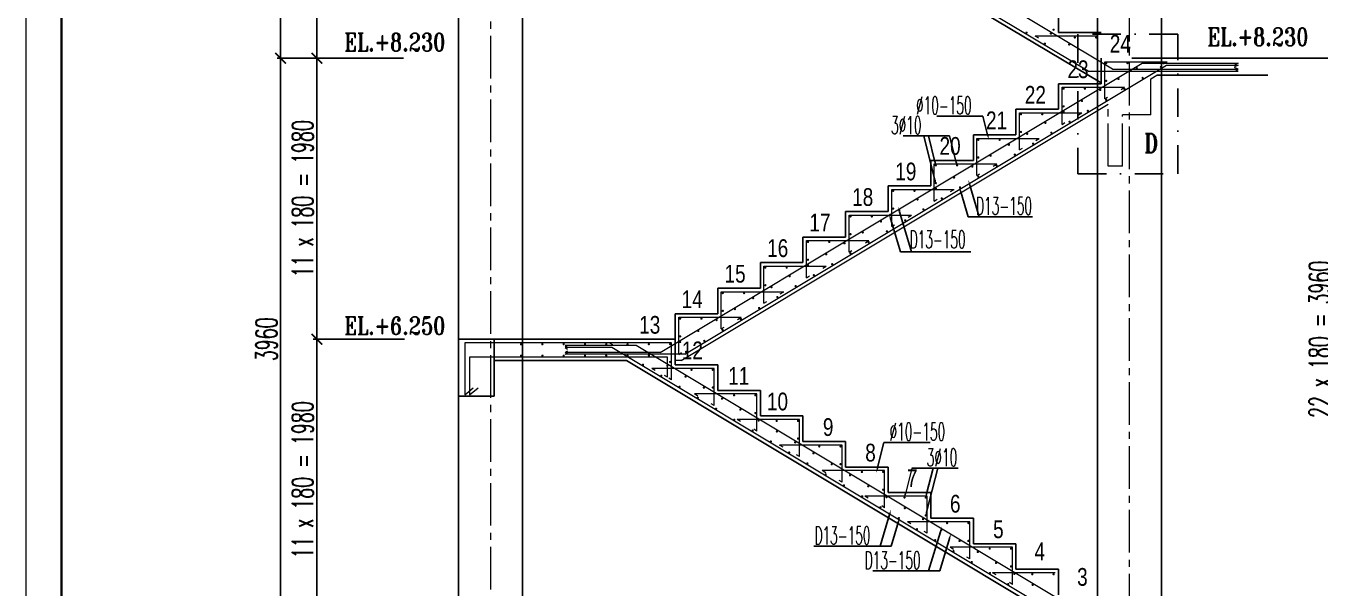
# Model space of a CAD drawing. Header units: inches. Extents: x 266054 to 836293, y -258454 to -102650.
# Drawn here: x 534752 to 552980, y -236479 to -228559 of the extents above; entities that cross this region are included whole.
import ezdxf
from ezdxf.enums import TextEntityAlignment as Align

# ---------------------------------------------------------------- set-up
doc = ezdxf.new("R2010")
doc.units = ezdxf.units.IN
doc.header["$LTSCALE"] = 800
doc.header["$MEASUREMENT"] = 0
for name, pattern in [('ACAD_ISO03W100', [30, 12, -18]), ('CENTER2', [1.125, 0.75, -0.125, 0.125, -0.125]), ('DASHDOT', [1, 0.5, -0.25, 0, -0.25])]:
    doc.linetypes.add(name, pattern=pattern)
for name, color, linetype, lineweight in [('A_lantai', 10, 'Continuous', 5), ('arsir', 8, 'Continuous', 0), ('AS', 8, 'CENTER2', 5), ('DM', 8, 'Continuous', 5), ('GRS KOP', 1, 'Continuous', 35), ('hacht', 8, 'Continuous', 5), ('kop', 7, 'Continuous', 20), ('teks', 4, 'Continuous', 9), ('TX1', 7, 'Continuous', 0)]:
    doc.layers.add(name, color=color, linetype=linetype, lineweight=lineweight)
for name, color, linetype in [('HAT', 8, 'Continuous'), ('LOGO', 7, 'Continuous'), ('LT', 5, 'Continuous'), ('POT', 15, 'DASHDOT'), ('tangga', 55, 'Continuous'), ('TEXT', 4, 'Continuous')]:
    doc.layers.add(name, color=color, linetype=linetype)
doc.styles.add('BARU', font='arial.ttf')
doc.styles.add('century', font='GOTHIC.TTF')
doc.styles.add('DICK STYLE 100', font='romans.shx', dxfattribs={"width": 0.6, "height": 300})
doc.styles.add('ROMAND', font='romant.shx', dxfattribs={"width": 0.75, "height": 300})
doc.styles.add('ROMANS', font='romans.shx', dxfattribs={"width": 0.8, "height": 0.25})
doc.styles.get("Standard").update_dxf_attribs({"font": 'romans.shx'})
doc.dimstyles.new('50', dxfattribs={"dimtxt": 200, "dimasz": 150, "dimexe": 50, "dimexo": 50, "dimgap": 50, "dimtad": 1, "dimdec": 0, "dimlfac": 0.5, "dimrnd": 1, "dimtxsty": 'DICK STYLE 100', "dimblk": 'ARCHTICK', "dimcen": 100, "dimdle": 50, "dimclrd": 18, "dimclre": 18, "dimclrt": 7, "dimadec": 0, "dimazin": 2, "dimtfac": 1, "dimtdec": 0, "dimtix": 1, "dimtmove": 0, "dimatfit": 3, "dimfxl": 0, "dimarcsym": 0})

# ---------------------------------------------------------------- blocks, each defined once
blk = doc.blocks.new('_ArchTick')
at = {"layer": 'LOGO', "color": 0, "const_width": 0.15}
blk.add_lwpolyline([(-0.5, -0.5), (0.5, 0.5)], dxfattribs=at)
blk = doc.blocks.new('*D620')
at = {"layer": 'arsir', "color": 18, "lineweight": -2}
for p, q in [((540071, -229014), (538800, -229014)), ((538850, -233024), (538850, -228964)), ((540086, -232974), (538800, -232974))]:
    blk.add_line(p, q, dxfattribs=at)
at = {"layer": 'Defpoints', "color": 0}
for p in [(538850, -229014), (540121, -229014), (540136, -232974)]:
    blk.add_point(p, dxfattribs=at)
at = {"layer": 'arsir', "color": 18, "lineweight": -2, "xscale": 150, "yscale": 150, "zscale": 150}
for p, rotation in [((538850, -229014), 90), ((538850, -232974), 270)]:
    blk.add_blockref('_ArchTick', p, dxfattribs=dict(at, rotation=rotation))
at = {"layer": 'arsir', "color": 7, "insert": (538650, -230994), "char_height": 300, "attachment_point": 5, "rotation": 90, "style": 'DICK STYLE 100'}
blk.add_mtext('11 x 180 = 1980', dxfattribs=at)
blk = doc.blocks.new('*D621')
at = {"layer": 'arsir', "color": 18, "lineweight": -2}
for p, q in [((539148, -229014), (538289, -229014)), ((538339, -236984), (538339, -228964)), ((539148, -236934), (538289, -236934))]:
    blk.add_line(p, q, dxfattribs=at)
at = {"layer": 'Defpoints', "color": 0}
for p in [(538339, -229014), (539198, -229014), (539198, -236934)]:
    blk.add_point(p, dxfattribs=at)
at = {"layer": 'arsir', "color": 18, "lineweight": -2, "xscale": 150, "yscale": 150, "zscale": 150}
for p, rotation in [((538339, -229014), 90), ((538339, -236934), 270)]:
    blk.add_blockref('_ArchTick', p, dxfattribs=dict(at, rotation=rotation))
at = {"layer": 'arsir', "color": 7, "insert": (538139, -232974), "char_height": 300, "attachment_point": 5, "rotation": 90, "style": 'DICK STYLE 100'}
blk.add_mtext('3960', dxfattribs=at)
blk = doc.blocks.new('*D622')
at = {"layer": 'arsir', "color": 18, "lineweight": -2}
for p, q in [((538850, -232924), (538850, -236984)), ((540086, -232974), (538800, -232974)), ((540071, -236934), (538800, -236934))]:
    blk.add_line(p, q, dxfattribs=at)
at = {"layer": 'Defpoints', "color": 0}
for p in [(540136, -232974), (538850, -236934), (540121, -236934)]:
    blk.add_point(p, dxfattribs=at)
at = {"layer": 'arsir', "color": 18, "lineweight": -2, "xscale": 150, "yscale": 150, "zscale": 150}
for p, rotation in [((538850, -232974), 90), ((538850, -236934), 270)]:
    blk.add_blockref('_ArchTick', p, dxfattribs=dict(at, rotation=rotation))
at = {"layer": 'arsir', "color": 7, "insert": (538650, -234954), "char_height": 300, "attachment_point": 5, "rotation": 90, "style": 'DICK STYLE 100'}
blk.add_mtext('11 x 180 = 1980', dxfattribs=at)
blk = doc.blocks.new('*D623')
at = {"layer": 'arsir', "color": 18, "lineweight": -2}
for p, q in [((551287, -229014), (553225, -229014)), ((553175, -236984), (553175, -228964)), ((551113, -236934), (553225, -236934))]:
    blk.add_line(p, q, dxfattribs=at)
at = {"layer": 'Defpoints', "color": 0}
for p in [(551237, -229014), (553175, -229014), (551063, -236934)]:
    blk.add_point(p, dxfattribs=at)
at = {"layer": 'arsir', "color": 18, "lineweight": -2, "xscale": 150, "yscale": 150, "zscale": 150}
for p, rotation in [((553175, -229014), 90), ((553175, -236934), 270)]:
    blk.add_blockref('_ArchTick', p, dxfattribs=dict(at, rotation=rotation))
at = {"layer": 'arsir', "color": 7, "insert": (552975, -232974), "char_height": 300, "attachment_point": 5, "rotation": 90, "style": 'DICK STYLE 100'}
blk.add_mtext('22 x 180 = 3960', dxfattribs=at)
blk = doc.blocks.new('*D522')
at = {"layer": 'arsir', "color": 18, "lineweight": -2}
for p, q in [((539148, -221094), (538289, -221094)), ((538339, -229064), (538339, -221044)), ((539148, -229014), (538289, -229014))]:
    blk.add_line(p, q, dxfattribs=at)
at = {"layer": 'Defpoints', "color": 0}
for p in [(538339, -221094), (539198, -221094), (539198, -229014)]:
    blk.add_point(p, dxfattribs=at)
at = {"layer": 'arsir', "color": 18, "lineweight": -2, "xscale": 150, "yscale": 150, "zscale": 150}
for p, rotation in [((538339, -221094), 90), ((538339, -229014), 270)]:
    blk.add_blockref('_ArchTick', p, dxfattribs=dict(at, rotation=rotation))
at = {"layer": 'arsir', "color": 7, "insert": (538139, -225054), "char_height": 300, "attachment_point": 5, "rotation": 90, "style": 'DICK STYLE 100'}
blk.add_mtext('3960', dxfattribs=at)
blk = doc.blocks.new('*D523')
at = {"layer": 'arsir', "color": 18, "lineweight": -2}
for p, q in [((540086, -225054), (538800, -225054)), ((538850, -225004), (538850, -229064)), ((540071, -229014), (538800, -229014))]:
    blk.add_line(p, q, dxfattribs=at)
at = {"layer": 'Defpoints', "color": 0}
for p in [(540136, -225054), (538850, -229014), (540121, -229014)]:
    blk.add_point(p, dxfattribs=at)
at = {"layer": 'arsir', "color": 18, "lineweight": -2, "xscale": 150, "yscale": 150, "zscale": 150}
for p, rotation in [((538850, -225054), 90), ((538850, -229014), 270)]:
    blk.add_blockref('_ArchTick', p, dxfattribs=dict(at, rotation=rotation))
at = {"layer": 'arsir', "color": 7, "insert": (538650, -227034), "char_height": 300, "attachment_point": 5, "rotation": 90, "style": 'DICK STYLE 100'}
blk.add_mtext('11 x 180 = 1980', dxfattribs=at)
blk = doc.blocks.new('*D524')
at = {"layer": 'arsir', "color": 18, "lineweight": -2}
for p, q in [((551287, -221094), (553225, -221094)), ((553175, -229064), (553175, -221044)), ((551113, -229014), (553225, -229014))]:
    blk.add_line(p, q, dxfattribs=at)
at = {"layer": 'Defpoints', "color": 0}
for p in [(551237, -221094), (553175, -221094), (551063, -229014)]:
    blk.add_point(p, dxfattribs=at)
at = {"layer": 'arsir', "color": 18, "lineweight": -2, "xscale": 150, "yscale": 150, "zscale": 150}
for p, rotation in [((553175, -221094), 90), ((553175, -229014), 270)]:
    blk.add_blockref('_ArchTick', p, dxfattribs=dict(at, rotation=rotation))
at = {"layer": 'arsir', "color": 7, "insert": (552975, -225054), "char_height": 300, "attachment_point": 5, "rotation": 90, "style": 'DICK STYLE 100'}
blk.add_mtext('22 x 180 = 3960', dxfattribs=at)
blk = doc.blocks.new('kop')
at = {"layer": 'GRS KOP'}
blk.add_lwpolyline([(1, 54), (83, 54), (83, 1), (1, 1)], close=True, dxfattribs=at)
at = {"layer": 'kop', "color": 7}
blk.add_line((0, 0), (84, 0), dxfattribs=at)
at = {"layer": 'kop', "style": 'BARU', "flags": 4}
for p, height in [((73.8, 5.4), 0.35), ((80.303, 5.382), 0.25), ((73.8, 4.9), 0.35), ((80.303, 4.882), 0.25), ((73.8, 4.4), 0.35), ((80.303, 4.382), 0.25)]:
    blk.add_attdef('-', p, '', height=height, dxfattribs=at)
at = {"layer": 'kop', "flags": 4}
for tag, p in [('AR-00', (78.057, 2.648)), ('00', (81.238, 2.647))]:
    blk.add_attdef(tag, text='', height=0.35, dxfattribs=at).set_placement(p, align=Align.MIDDLE)

msp = doc.modelspace()

# ---------------------------------------------------------------- linework, layer by layer
at = {"layer": 'A_lantai'}
for p, q in [((549713, -229195.4), (543003.2, -225169.5)), ((550057.5, -229168.8), (543347.7, -225143)), ((549846.5, -228703.9), (548968.2, -228703.9)), ((549016.3, -228733.1), (548968.2, -228703.9)), ((543686.3, -233158.3), (550472.7, -229086.5)), ((544030.8, -233184.9), (550817.2, -229113.1)), ((549946.5, -229586.2), (549946.5, -229063.9)), ((549946.5, -229063.9), (550824.8, -229063.9)), ((550472.7, -229086.5), (551825.8, -229086.5)), ((550776.7, -229093.1), (550824.8, -229063.9)), ((550817.2, -229113.1), (551825.8, -229113.1)), ((551825.8, -229086.5), (551774.4, -229110.7)), ((551825.8, -229113.1), (551774.4, -229137.2)), ((549713, -229195.4), (551825.8, -229195.4)), ((550057.5, -229168.8), (551825.8, -229168.8)), ((551825.8, -229168.8), (551774.4, -229144.7)), ((551825.8, -229195.4), (551774.4, -229171.2)), ((549346.5, -229946.2), (549346.5, -229423.9)), ((549346.5, -229423.9), (550224.8, -229423.9)), ((550176.7, -229453.1), (550224.8, -229423.9)), ((549946.5, -229586.2), (549987.1, -229561.4)), ((548746.5, -230306.2), (548746.5, -229783.9)), ((548746.5, -229783.9), (549624.8, -229783.9)), ((549576.7, -229813.1), (549624.8, -229783.9)), ((549346.5, -229946.2), (549387.1, -229921.4)), ((548146.5, -230666.2), (548146.5, -230143.9)), ((548146.5, -230143.9), (549024.8, -230143.9)), ((548976.7, -230173.1), (549024.8, -230143.9)), ((548746.5, -230306.2), (548787.1, -230281.4)), ((547546.5, -231026.2), (547546.5, -230503.9)), ((547546.5, -230503.9), (548424.8, -230503.9)), ((548376.7, -230533.1), (548424.8, -230503.9)), ((548146.5, -230666.2), (548187.1, -230641.4)), ((546946.5, -231386.2), (546946.5, -230863.9)), ((546946.5, -230863.9), (547824.8, -230863.9)), ((547776.7, -230893.1), (547824.8, -230863.9)), ((547546.5, -231026.2), (547587.1, -231001.4)), ((546346.5, -231746.2), (546346.5, -231223.9)), ((546346.5, -231223.9), (547224.8, -231223.9)), ((547176.7, -231253.1), (547224.8, -231223.9)), ((546946.5, -231386.2), (546987.1, -231361.4)), ((545746.5, -232106.2), (545746.5, -231583.9)), ((545746.5, -231583.9), (546624.8, -231583.9)), ((546576.7, -231613.1), (546624.8, -231583.9)), ((546346.5, -231746.2), (546387.1, -231721.4)), ((545146.5, -232466.2), (545146.5, -231943.9)), ((545146.5, -231943.9), (546024.8, -231943.9)), ((545976.7, -231973.1), (546024.8, -231943.9)), ((545746.5, -232106.2), (545787.1, -232081.4)), ((544546.5, -232826.2), (544546.5, -232303.9)), ((544546.5, -232303.9), (545424.8, -232303.9)), ((545376.7, -232333.1), (545424.8, -232303.9)), ((545146.5, -232466.2), (545187.1, -232441.4)), ((543946.5, -233186.2), (543946.5, -232663.9)), ((543946.5, -232663.9), (544824.8, -232663.9)), ((544776.7, -232693.1), (544824.8, -232663.9)), ((544546.5, -232826.2), (544587.1, -232801.4)), ((543846.5, -233023.9), (540931.9, -233023.9)), ((540931.9, -233023.9), (540931.9, -233754.4)), ((543347.7, -233062.9), (542348.5, -233062.9)), ((542348.5, -233062.9), (542380.7, -233084.4)), ((543003.2, -233089.5), (542348.5, -233089.5)), ((542348.5, -233089.5), (542380.7, -233110.9)), ((542348.5, -233158.3), (542380.7, -233136.9)), ((543846.5, -233023.9), (542968.2, -233023.9)), ((543016.3, -233053.1), (542968.2, -233023.9)), ((549713, -237115.4), (543003.2, -233089.5)), ((550057.5, -237088.8), (543347.7, -233062.9)), ((543846.5, -233546.2), (543846.5, -233023.9)), ((543846.5, -233546.2), (543846.5, -233023.9)), ((543787.3, -233223.9), (540999.1, -233223.9)), ((540999.1, -233223.9), (540999.1, -233754.4)), ((543686.3, -233158.3), (542348.5, -233158.3)), ((542348.5, -233184.9), (542380.7, -233163.5)), ((544030.8, -233184.9), (542348.5, -233184.9)), ((543787.3, -233509.7), (543787.3, -233223.9)), ((543946.5, -233186.2), (543987.1, -233161.4)), ((544446.5, -233383.9), (543568.2, -233383.9)), ((543616.3, -233413.1), (543568.2, -233383.9)), ((543787.3, -233509.7), (543746.8, -233484.9)), ((544446.5, -233906.2), (544446.5, -233383.9)), ((540931.9, -233754.4), (541053.7, -233658.1)), ((540999.1, -233754.4), (541120.8, -233658.1)), ((543846.5, -233546.2), (543805.9, -233521.4)), ((543846.5, -233546.2), (543805.9, -233521.4)), ((545046.5, -233743.9), (544168.2, -233743.9)), ((544216.3, -233773.1), (544168.2, -233743.9)), ((545046.5, -234266.2), (545046.5, -233743.9)), ((544446.5, -233906.2), (544405.9, -233881.4)), ((545646.5, -234103.9), (544768.2, -234103.9)), ((544816.3, -234133.1), (544768.2, -234103.9)), ((545646.5, -234626.2), (545646.5, -234103.9)), ((545046.5, -234266.2), (545005.9, -234241.4)), ((546246.5, -234463.9), (545368.2, -234463.9)), ((545416.3, -234493.1), (545368.2, -234463.9)), ((545646.5, -234626.2), (545605.9, -234601.4)), ((546246.5, -234986.2), (546246.5, -234463.9)), ((546846.5, -234823.9), (545968.2, -234823.9)), ((546016.3, -234853.1), (545968.2, -234823.9)), ((546246.5, -234986.2), (546205.9, -234961.4)), ((546846.5, -235346.2), (546846.5, -234823.9)), ((547446.5, -235183.9), (546568.2, -235183.9)), ((546616.3, -235213.1), (546568.2, -235183.9)), ((546846.5, -235346.2), (546805.9, -235321.4)), ((547446.5, -235706.2), (547446.5, -235183.9)), ((548046.5, -235543.9), (547168.2, -235543.9)), ((547216.3, -235573.1), (547168.2, -235543.9)), ((547446.5, -235706.2), (547405.9, -235681.4)), ((548046.5, -236066.2), (548046.5, -235543.9)), ((548646.5, -235903.9), (547768.2, -235903.9)), ((547816.3, -235933.1), (547768.2, -235903.9)), ((548046.5, -236066.2), (548005.9, -236041.4)), ((548646.5, -236426.2), (548646.5, -235903.9)), ((549246.5, -236263.9), (548368.2, -236263.9)), ((548416.3, -236293.1), (548368.2, -236263.9)), ((548646.5, -236426.2), (548605.9, -236401.4))]:
    msp.add_line(p, q, dxfattribs=at)
at = {"layer": 'AS'}
for p, q in [((541296.5, -218798.5), (541296.5, -248625.3)), ((550296.5, -248578.6), (550296.5, -218811.3)), ((550596.5, -229813.9), (550596.5, -229303.8)), ((549996.5, -230533.9), (549996.5, -229663.8)), ((550196.5, -230533.9), (550196.5, -229813.9)), ((550596.5, -229813.9), (550196.5, -229813.9))]:
    msp.add_line(p, q, dxfattribs=at)
at = {"layer": 'DM', "const_width": 16}
for points in [[(548853.7, -228655.4, -1), (548837.7, -228655.4, -1)], [(549196.3, -228667.5, -1), (549180.3, -228667.5, -1)], [(549234.3, -228613.3, -1), (549218.3, -228613.3, -1)], [(549534.3, -228723.3, -1), (549518.3, -228723.3, -1)], [(549834.3, -228723.3, -1), (549818.3, -228723.3, -1)], [(549110.9, -228809.8, -1), (549094.9, -228809.8, -1)], [(549453.5, -228821.9, -1), (549437.5, -228821.9, -1)], [(549958.7, -229083.3, 1), (549974.7, -229083.3, 1)], [(550258.7, -229083.3, 1), (550274.7, -229083.3, 1)], [(550746, -229137.9, -1), (550730, -229137.9, -1)], [(550148.1, -229307.6, -1), (550132.1, -229307.6, -1)], [(550405.3, -229153.2, -1), (550389.3, -229153.2, -1)], [(550488.8, -229292.3, -1), (550472.8, -229292.3, -1)], [(549358.7, -229443.3, 1), (549374.7, -229443.3, 1)], [(549658.7, -229443.3, 1), (549674.7, -229443.3, 1)], [(549890.8, -229461.9, -1), (549874.8, -229461.9, -1)], [(549958.7, -229333.3, 1), (549974.7, -229333.3, 1)], [(550231.5, -229446.6, -1), (550215.5, -229446.6, -1)], [(549358.7, -229693.3, 1), (549374.7, -229693.3, 1)], [(549633.6, -229616.3, -1), (549617.6, -229616.3, -1)], [(549974.3, -229601, -1), (549958.3, -229601, -1)], [(548758.7, -229803.3, 1), (548774.7, -229803.3, 1)], [(549058.7, -229803.3, 1), (549074.7, -229803.3, 1)], [(549376.4, -229770.6, -1), (549360.4, -229770.6, -1)], [(549717, -229755.3, -1), (549701, -229755.3, -1)], [(548758.7, -230053.3, 1), (548774.7, -230053.3, 1)], [(549119.1, -229925, -1), (549103.1, -229925, -1)], [(549459.8, -229909.7, -1), (549443.8, -229909.7, -1)], [(548158.7, -230163.3, 1), (548174.7, -230163.3, 1)], [(548458.7, -230163.3, 1), (548474.7, -230163.3, 1)], [(548604.6, -230233.7, -1), (548588.6, -230233.7, -1)], [(548861.9, -230079.3, -1), (548845.9, -230079.3, -1)], [(548945.3, -230218.4, -1), (548929.3, -230218.4, -1)], [(549202.5, -230064, -1), (549186.5, -230064, -1)], [(548158.7, -230413.3, 1), (548174.7, -230413.3, 1)], [(548347.4, -230388, -1), (548331.4, -230388, -1)], [(548688, -230372.7, -1), (548672, -230372.7, -1)], [(547558.7, -230523.3, 1), (547574.7, -230523.3, 1)], [(547858.7, -230523.3, 1), (547874.7, -230523.3, 1)], [(548090.1, -230542.4, -1), (548074.1, -230542.4, -1)], [(548430.8, -230527.1, -1), (548414.8, -230527.1, -1)], [(547558.7, -230773.3, 1), (547574.7, -230773.3, 1)], [(547832.9, -230696.7, -1), (547816.9, -230696.7, -1)], [(548173.5, -230681.4, -1), (548157.5, -230681.4, -1)], [(546958.7, -230883.3, 1), (546974.7, -230883.3, 1)], [(547258.7, -230883.3, 1), (547274.7, -230883.3, 1)], [(547575.6, -230851.1, -1), (547559.6, -230851.1, -1)], [(547916.3, -230835.8, -1), (547900.3, -230835.8, -1)], [(546958.7, -231133.3, 1), (546974.7, -231133.3, 1)], [(547318.4, -231005.4, -1), (547302.4, -231005.4, -1)], [(547401.8, -231144.5, -1), (547385.8, -231144.5, -1)], [(547659, -230990.1, -1), (547643, -230990.1, -1)], [(546358.7, -231243.3, 1), (546374.7, -231243.3, 1)], [(546658.7, -231243.3, 1), (546674.7, -231243.3, 1)], [(546803.9, -231314.1, -1), (546787.9, -231314.1, -1)], [(547061.1, -231159.8, -1), (547045.1, -231159.8, -1)], [(547144.5, -231298.8, -1), (547128.5, -231298.8, -1)], [(546358.7, -231493.3, 1), (546374.7, -231493.3, 1)], [(546546.6, -231468.5, -1), (546530.6, -231468.5, -1)], [(546887.3, -231453.2, -1), (546871.3, -231453.2, -1)], [(545758.7, -231603.3, 1), (545774.7, -231603.3, 1)], [(546058.7, -231603.3, 1), (546074.7, -231603.3, 1)], [(546289.4, -231622.8, -1), (546273.4, -231622.8, -1)], [(546630, -231607.5, -1), (546614, -231607.5, -1)], [(545758.7, -231853.3, 1), (545774.7, -231853.3, 1)], [(546032.1, -231777.2, -1), (546016.1, -231777.2, -1)], [(546372.8, -231761.9, -1), (546356.8, -231761.9, -1)], [(545158.7, -231963.3, 1), (545174.7, -231963.3, 1)], [(545458.7, -231963.3, 1), (545474.7, -231963.3, 1)], [(545774.9, -231931.5, -1), (545758.9, -231931.5, -1)], [(546115.5, -231916.2, -1), (546099.5, -231916.2, -1)], [(545158.7, -232213.3, 1), (545174.7, -232213.3, 1)], [(545260.4, -232240.2, -1), (545244.4, -232240.2, -1)], [(545517.6, -232085.9, -1), (545501.6, -232085.9, -1)], [(545601.1, -232224.9, -1), (545585.1, -232224.9, -1)], [(545858.3, -232070.6, -1), (545842.3, -232070.6, -1)], [(544558.7, -232323.3, 1), (544574.7, -232323.3, 1)], [(544858.7, -232323.3, 1), (544874.7, -232323.3, 1)], [(545003.1, -232394.6, -1), (544987.1, -232394.6, -1)], [(545343.8, -232379.3, -1), (545327.8, -232379.3, -1)], [(544558.7, -232573.3, 1), (544574.7, -232573.3, 1)], [(544745.9, -232548.9, -1), (544729.9, -232548.9, -1)], [(545086.6, -232533.6, -1), (545070.6, -232533.6, -1)], [(543958.7, -232683.3, 1), (543974.7, -232683.3, 1)], [(544258.7, -232683.3, 1), (544274.7, -232683.3, 1)], [(544488.6, -232703.3, -1), (544472.6, -232703.3, -1)], [(544829.3, -232688, -1), (544813.3, -232688, -1)], [(543958.7, -232933.3, 1), (543974.7, -232933.3, 1)], [(544231.4, -232857.6, -1), (544215.4, -232857.6, -1)], [(544572.1, -232842.3, -1), (544556.1, -232842.3, -1)], [(541734.3, -233043.3, -1), (541718.3, -233043.3, -1)], [(542034.3, -233043.3, -1), (542018.3, -233043.3, -1)], [(542334.3, -233043.3, -1), (542318.3, -233043.3, -1)], [(542634.3, -233043.3, -1), (542618.3, -233043.3, -1)], [(542934.3, -233043.3, -1), (542918.3, -233043.3, -1)], [(543234.3, -233043.3, -1), (543218.3, -233043.3, -1)], [(543534.3, -233043.3, -1), (543518.3, -233043.3, -1)], [(543534.3, -233043.3, -1), (543518.3, -233043.3, -1)], [(543834.3, -233043.3, -1), (543818.3, -233043.3, -1)], [(543834.3, -233043.3, -1), (543818.3, -233043.3, -1)], [(543974.1, -233012, -1), (543958.1, -233012, -1)], [(543974.1, -233012, -1), (543958.1, -233012, -1)], [(544057.6, -233151, -1), (544041.6, -233151, -1)], [(544057.6, -233151, -1), (544041.6, -233151, -1)], [(544314.8, -232996.6, -1), (544298.8, -232996.6, -1)], [(541734.3, -233204.5, 1), (541718.3, -233204.5, 1)], [(542034.3, -233204.5, 1), (542018.3, -233204.5, 1)], [(542334.3, -233204.5, 1), (542318.3, -233204.5, 1)], [(542634.3, -233204.5, 1), (542618.3, -233204.5, 1)], [(542934.3, -233204.5, 1), (542918.3, -233204.5, 1)], [(543234.3, -233204.5, 1), (543218.3, -233204.5, 1)], [(543451.5, -233334.1, -1), (543435.5, -233334.1, -1)], [(543534.3, -233204.5, 1), (543518.3, -233204.5, 1)], [(543536.8, -233191.8, -1), (543520.8, -233191.8, -1)], [(543834.3, -233293.3, -1), (543818.3, -233293.3, -1)], [(543708.7, -233488.5, -1), (543692.7, -233488.5, -1)], [(543794.1, -233346.2, -1), (543778.1, -233346.2, -1)], [(544051.3, -233500.5, -1), (544035.3, -233500.5, -1)], [(544134.3, -233403.3, -1), (544118.3, -233403.3, -1)], [(544434.3, -233403.3, -1), (544418.3, -233403.3, -1)], [(543966, -233642.8, -1), (543950, -233642.8, -1)], [(544308.6, -233654.9, -1), (544292.6, -233654.9, -1)], [(544434.3, -233653.3, -1), (544418.3, -233653.3, -1)], [(544223.2, -233797.2, -1), (544207.2, -233797.2, -1)], [(544565.8, -233809.2, -1), (544549.8, -233809.2, -1)], [(544734.3, -233763.3, -1), (544718.3, -233763.3, -1)], [(545034.3, -233763.3, -1), (545018.3, -233763.3, -1)], [(544480.5, -233951.5, -1), (544464.5, -233951.5, -1)], [(544823.1, -233963.6, -1), (544807.1, -233963.6, -1)], [(545034.3, -234013.3, -1), (545018.3, -234013.3, -1)], [(544737.7, -234105.8, -1), (544721.7, -234105.8, -1)], [(545080.3, -234117.9, -1), (545064.3, -234117.9, -1)], [(545334.3, -234123.3, -1), (545318.3, -234123.3, -1)], [(545634.3, -234123.3, -1), (545618.3, -234123.3, -1)], [(544995, -234260.2, -1), (544979, -234260.2, -1)], [(545252.2, -234414.5, -1), (545236.2, -234414.5, -1)], [(545337.6, -234272.3, -1), (545321.6, -234272.3, -1)], [(545594.8, -234426.6, -1), (545578.8, -234426.6, -1)], [(545634.3, -234373.3, -1), (545618.3, -234373.3, -1)], [(545509.5, -234568.9, -1), (545493.5, -234568.9, -1)], [(545852.1, -234581, -1), (545836.1, -234581, -1)], [(545934.3, -234483.3, -1), (545918.3, -234483.3, -1)], [(546234.3, -234483.3, -1), (546218.3, -234483.3, -1)], [(545766.7, -234723.2, -1), (545750.7, -234723.2, -1)], [(546109.3, -234735.3, -1), (546093.3, -234735.3, -1)], [(546234.3, -234733.3, -1), (546218.3, -234733.3, -1)], [(546024, -234877.6, -1), (546008, -234877.6, -1)], [(546366.6, -234889.7, -1), (546350.6, -234889.7, -1)], [(546534.3, -234843.3, -1), (546518.3, -234843.3, -1)], [(546834.3, -234843.3, -1), (546818.3, -234843.3, -1)], [(546281.2, -235031.9, -1), (546265.2, -235031.9, -1)], [(546623.8, -235044, -1), (546607.8, -235044, -1)], [(546834.3, -235093.3, -1), (546818.3, -235093.3, -1)], [(546538.5, -235186.3, -1), (546522.5, -235186.3, -1)], [(546795.7, -235340.6, -1), (546779.7, -235340.6, -1)], [(546881.1, -235198.4, -1), (546865.1, -235198.4, -1)], [(547134.3, -235203.3, -1), (547118.3, -235203.3, -1)], [(547434.3, -235203.3, -1), (547418.3, -235203.3, -1)], [(547053, -235495, -1), (547037, -235495, -1)], [(547138.3, -235352.7, -1), (547122.3, -235352.7, -1)], [(547395.6, -235507.1, -1), (547379.6, -235507.1, -1)], [(547434.3, -235453.3, -1), (547418.3, -235453.3, -1)], [(547310.2, -235649.3, -1), (547294.2, -235649.3, -1)], [(547652.8, -235661.4, -1), (547636.8, -235661.4, -1)], [(547734.3, -235563.3, -1), (547718.3, -235563.3, -1)], [(548034.3, -235563.3, -1), (548018.3, -235563.3, -1)], [(547567.5, -235803.7, -1), (547551.5, -235803.7, -1)], [(547910.1, -235815.8, -1), (547894.1, -235815.8, -1)], [(548034.3, -235813.3, -1), (548018.3, -235813.3, -1)], [(547824.7, -235958, -1), (547808.7, -235958, -1)], [(548167.3, -235970.1, -1), (548151.3, -235970.1, -1)], [(548334.3, -235923.3, -1), (548318.3, -235923.3, -1)], [(548634.3, -235923.3, -1), (548618.3, -235923.3, -1)], [(548082, -236112.4, -1), (548066, -236112.4, -1)], [(548424.6, -236124.5, -1), (548408.6, -236124.5, -1)], [(548634.3, -236173.3, -1), (548618.3, -236173.3, -1)], [(548339.2, -236266.7, -1), (548323.2, -236266.7, -1)], [(548596.4, -236421.1, -1), (548580.4, -236421.1, -1)], [(548681.8, -236278.8, -1), (548665.8, -236278.8, -1)], [(548934.3, -236283.3, -1), (548918.3, -236283.3, -1)], [(548939.1, -236433.2, -1), (548923.1, -236433.2, -1)], [(549234.3, -236283.3, -1), (549218.3, -236283.3, -1)]]:
    msp.add_lwpolyline(points, format="xyb", close=True, dxfattribs=at)
at = {"layer": 'hacht', "ltscale": 5}
for p, q in [((550596.5, -229303.8), (550679.6, -229253.9)), ((543979.6, -233273.9), (549996.5, -229663.8)), ((550196.5, -230533.9), (549996.5, -230533.9)), ((543979.6, -233273.9), (543896.5, -233273.9))]:
    msp.add_line(p, q, dxfattribs=at)
at = {"layer": 'hacht', "linetype": 'ByBlock', "ltscale": 5}
msp.add_line((547231.4, -234789.9), (547140, -235152.9), dxfattribs=at)
at = {"layer": 'HAT'}
for p, q in [((548231.2, -229831.3), (547581.5, -229831.3)), ((548297, -230092.6), (548231.2, -229831.3)), ((547761.6, -230109.9), (547108.9, -230109.9)), ((547555.3, -230730.4), (547399.1, -230109.9)), ((547555.3, -230472.4), (547464.1, -230109.9)), ((547860.8, -230503.9), (547761.6, -230109.9)), ((547919.2, -230898.5), (548023.4, -231246.9)), ((548046.2, -230801.6), (548179.5, -231246.9)), ((546929.9, -231273.9), (547070.2, -231743.1)), ((547056.9, -231177), (547226.3, -231743.1)), ((548023.4, -231246.9), (548929.8, -231246.9)), ((547070.2, -231743.1), (548058.8, -231743.1)), ((546747.9, -234782.3), (546837.6, -234426.7)), ((546837.6, -234426.7), (547487.3, -234426.7)), ((547231.4, -234789.9), (547884, -234789.9)), ((547437.6, -235152.3), (547528.9, -234789.9)), ((547437.6, -235410.3), (547593.8, -234789.9)), ((546915.3, -235444.3), (546782.1, -235889.7)), ((547042.4, -235541.2), (546938.1, -235889.7)), ((547631.8, -235685.5), (547466.6, -236238)), ((547758.9, -235782.4), (547622.6, -236238)), ((546938.1, -235889.7), (545847.5, -235889.7)), ((547622.6, -236238), (546678.8, -236238))]:
    msp.add_line(p, q, dxfattribs=at)
for points in [[(548309.1, -230089.5), (548315.3, -230165.3), (548284.9, -230095.6)], [(547567.5, -230469.3), (547573.6, -230545.1), (547543.2, -230475.4)], [(547867.5, -230469.3), (547873.6, -230545.1), (547843.2, -230475.4)], [(547567.5, -230727.3), (547573.6, -230803.1), (547543.2, -230733.4)], [(548034.2, -230805.2), (548024.7, -230729.7), (548058.2, -230798)], [(547907.2, -230902), (547897.7, -230826.6), (547931.1, -230894.9)], [(547044.9, -231180.6), (547035.4, -231105.2), (547068.9, -231173.5)], [(546917.9, -231277.5), (546908.4, -231202.1), (546941.8, -231270.3)], [(546735.8, -234779.3), (546729.6, -234855), (546760, -234785.4)], [(547125.5, -235149.3), (547119.3, -235225.1), (547149.7, -235155.4)], [(547425.5, -235149.3), (547419.3, -235225.1), (547449.7, -235155.4)], [(546927.3, -235447.9), (546936.8, -235372.5), (546903.3, -235440.7)], [(547054.3, -235544.8), (547063.9, -235469.3), (547030.4, -235537.6)], [(547425.5, -235407.3), (547419.3, -235483.1), (547449.7, -235413.4)], [(547643.8, -235689.1), (547653.3, -235613.6), (547619.9, -235681.9)], [(547770.9, -235786), (547780.4, -235710.5), (547746.9, -235778.8)]]:
    msp.add_solid(points, dxfattribs=at)
at = {"layer": 'LT'}
for p, q in [((540846.5, -218798.5), (540846.5, -245573.9)), ((541746.5, -218798.5), (541746.5, -245573.9)), ((549846.5, -218798.5), (549846.5, -245573.9)), ((550746.5, -218798.5), (550746.5, -245573.9))]:
    msp.add_line(p, q, dxfattribs=at)
at = {"layer": 'POT', "linetype": 'DASHDOT'}
msp.add_lwpolyline([(550974.8, -228677.9), (549569.6, -228677.9), (549569.6, -230641.3), (550974.8, -230641.3)], close=True, dxfattribs=at)
at = {"layer": 'tangga', "ltscale": 0.005}
for p, q in [((549896.5, -229363.8), (543213.4, -225353.9)), ((549296.5, -228653.9), (549296.5, -228293.9)), ((549896.5, -228653.9), (549296.5, -228653.9)), ((543896.5, -232973.9), (541346.5, -232973.9)), ((543896.5, -233333.9), (543896.5, -232973.9)), ((543213.4, -233273.9), (541346.5, -233273.9)), ((549896.5, -237283.8), (543213.4, -233273.9)), ((544496.5, -233333.9), (543896.5, -233333.9)), ((544496.5, -233693.9), (544496.5, -233333.9)), ((545096.5, -233693.9), (544496.5, -233693.9)), ((545096.5, -234053.9), (545096.5, -233693.9)), ((545696.5, -234053.9), (545096.5, -234053.9)), ((545696.5, -234413.9), (545696.5, -234053.9)), ((546296.5, -234413.9), (545696.5, -234413.9)), ((546296.5, -234773.9), (546296.5, -234413.9)), ((546896.5, -234773.9), (546296.5, -234773.9)), ((546896.5, -235133.9), (546896.5, -234773.9)), ((547496.5, -235133.9), (546896.5, -235133.9)), ((547496.5, -235493.9), (547496.5, -235133.9)), ((548096.5, -235493.9), (547496.5, -235493.9)), ((548096.5, -235853.9), (548096.5, -235493.9)), ((548696.5, -235853.9), (548096.5, -235853.9)), ((548696.5, -236213.9), (548696.5, -235853.9)), ((549296.5, -236213.9), (548696.5, -236213.9)), ((549296.5, -236573.9), (549296.5, -236213.9))]:
    msp.add_line(p, q, dxfattribs=at)
at = {"layer": 'tangga', "color": 253, "linetype": 'ACAD_ISO03W100', "ltscale": 0.2}
for p, q in [((552250.4, -229013.9), (549896.5, -229013.9)), ((549896.5, -229013.9), (549896.5, -229373.9)), ((549896.5, -229373.9), (549296.5, -229373.9)), ((549296.5, -229373.9), (549296.5, -229733.9)), ((549296.5, -229733.9), (548696.5, -229733.9)), ((548696.5, -229733.9), (548696.5, -230093.9)), ((548696.5, -230093.9), (548096.5, -230093.9)), ((548096.5, -230093.9), (548096.5, -230453.9)), ((548096.5, -230453.9), (547496.5, -230453.9)), ((547496.5, -230453.9), (547496.5, -230813.9)), ((547496.5, -230813.9), (546896.5, -230813.9)), ((546896.5, -230813.9), (546896.5, -231173.9)), ((546896.5, -231173.9), (546296.5, -231173.9)), ((546296.5, -231173.9), (546296.5, -231533.9)), ((546296.5, -231533.9), (545696.5, -231533.9)), ((545696.5, -231533.9), (545696.5, -231893.9)), ((545696.5, -231893.9), (545096.5, -231893.9)), ((545096.5, -231893.9), (545096.5, -232253.9)), ((545096.5, -232253.9), (544496.5, -232253.9)), ((544496.5, -232253.9), (544496.5, -232613.9)), ((544496.5, -232613.9), (543896.5, -232613.9)), ((543896.5, -232613.9), (543896.5, -232973.9))]:
    msp.add_line(p, q, dxfattribs=at)
at = {"layer": 'tangga', "color": 253, "linetype": 'Continuous', "ltscale": 0.2}
msp.add_line((552244.4, -229253.9), (550679.6, -229253.9), dxfattribs=at)
at = {"layer": 'tangga', "ltscale": 0.005}
msp.add_lwpolyline([(541346.5, -233773.9), (540846.5, -233773.9), (540846.5, -232973.9), (541346.5, -232973.9)], close=True, dxfattribs=at)

# ---------------------------------------------------------------- block references
at = {"layer": 'kop', "xscale": 500, "yscale": 500, "zscale": 500, "rotation": 270}
msp.add_blockref('kop', (534751.7, -216454.4), dxfattribs=at)

# ---------------------------------------------------------------- texts
at = {"layer": 'teks', "style": 'century', "width": 0.8}
for s, p in [('24', (550018.2, -228935.4)), ('23', (549421.4, -229295.4)), ('22', (548820.9, -229655.4)), ('21', (548274.2, -230015.4)), ('20', (547619.7, -230375.4)), ('19', (546997, -230735.4)), ('18', (546388.9, -231095.4)), ('17', (545786.9, -231455.4)), ('16', (545191.7, -231815.4)), ('15', (544591.7, -232175.4)), ('14', (543986.9, -232535.4)), ('13', (543389.6, -232895.4)), ('12', (543989.6, -233255.4)), ('11', (544642.9, -233615.4)), ('10', (545188.4, -233975.4)), ('9', (545977.3, -234335.4)), ('8', (546573.4, -234695.4)), ('7', (547160.8, -235055.4)), ('6', (547766.8, -235415.4)), ('5', (548374.3, -235775.4)), ('4', (548957.2, -236086.4)), ('3', (549557.8, -236446.4))]:
    msp.add_text(s, height=250, rotation=0, dxfattribs=at).set_placement(p)
at = {"layer": 'teks', "lineweight": 9, "char_height": 250, "attachment_point": 5, "rotation": 0, "style": 'century'}
for s, insert in [('\\A1;{\\Fromant|c0;\\W0.8;\\C1;EL.+8.230}', (539948.1, -228788.1)), ('\\A1;{\\Fromant|c0;\\W0.8;\\C1;EL.+8.230}', (552104.2, -228713.6)), ('\\A1;{\\Fromant|c0;\\W0.8;\\C1;EL.+6.250}', (539948.1, -232783.6))]:
    msp.add_mtext(s, dxfattribs=dict(at, insert=insert))
at = {"layer": 'TEXT', "style": 'ROMANS', "width": 0.5}
for s, p in [('%%C10-150', (547288.7, -229804.6)), ('3%%C10', (546937.4, -230083.3)), ('D13-150', (548135.4, -231220.3)), ('D13-150', (547199.7, -231692.8)), ('%%C10-150', (546917, -234400.1)), ('3%%C10', (547440.1, -234763.3)), ('D13-150', (545859.6, -235863)), ('D13-150', (546565.4, -236211.4))]:
    msp.add_text(s, height=250, dxfattribs=at).set_placement(p)
at = {"layer": 'TX1', "style": 'ROMAND', "width": 0.75}
msp.add_text('D', height=272.2, dxfattribs=at).set_placement((550502.8, -230347.5))

# ---------------------------------------------------------------- dimensions: what is measured, and where the dimension line sits
at = {"layer": 'arsir'}
for base, p1, p2, picture, middle in [((538339.4, -221093.9), (539198.4, -229013.9), (539198.4, -221093.9), '*D522', (538139.4, -225053.9)), ((538339.4, -229013.9), (539198.4, -236933.9), (539198.4, -229013.9), '*D621', (538139.4, -232973.9))]:
    dim = msp.add_linear_dim(base=base, p1=p1, p2=p2, angle=90, dimstyle='50', dxfattribs=at)
    dim.commit()
    dim.dimension.update_dxf_attribs({"geometry": picture, "text_midpoint": middle})
for base, p1, p2, angle, text, picture, middle in [((553174.9, -221093.9), (551062.8, -229013.9), (551237.1, -221093.9), 270, '22 x 180 = 3960', '*D524', (552974.9, -225053.9)), ((538850, -229013.9), (540136.5, -225053.9), (540120.5, -229013.9), 90, '11 x 180 = 1980', '*D523', (538650, -227033.9)), ((538850, -229013.9), (540136.5, -232973.9), (540120.5, -229013.9), 270, '11 x 180 = 1980', '*D620', (538650, -230993.9)), ((553174.9, -229013.9), (551062.8, -236933.9), (551237.1, -229013.9), 270, '22 x 180 = 3960', '*D623', (552974.9, -232973.9)), ((538850, -236933.9), (540136.5, -232973.9), (540120.5, -236933.9), 90, '11 x 180 = 1980', '*D622', (538650, -234953.9))]:
    dim = msp.add_linear_dim(base=base, p1=p1, p2=p2, angle=angle, text=text, dimstyle='50', dxfattribs=at)
    dim.commit()
    dim.dimension.update_dxf_attribs({"geometry": picture, "text_midpoint": middle})

doc.saveas('drawing.dxf')
